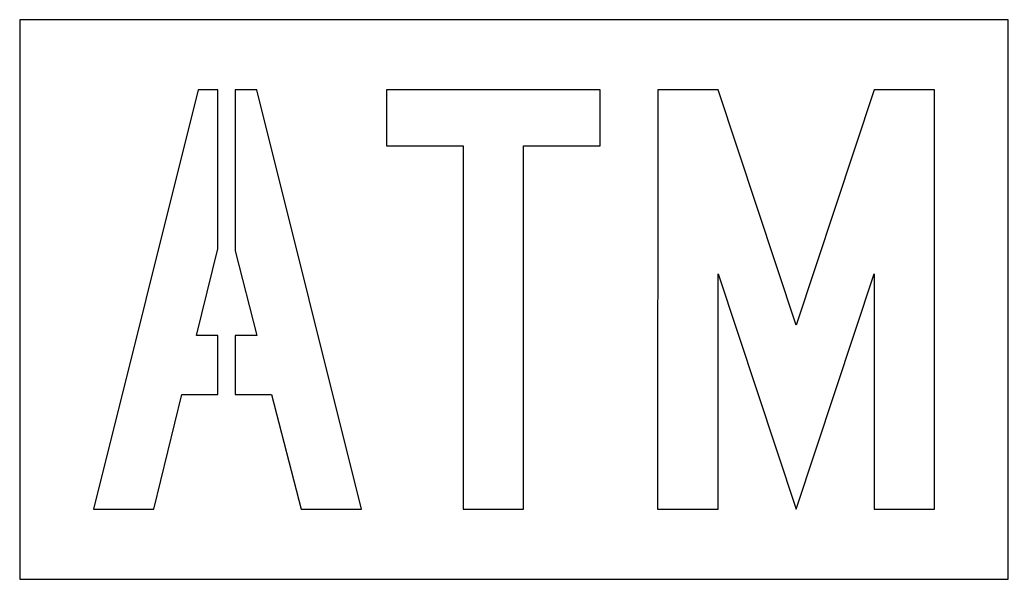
# Model space of a CAD drawing. Header units: inches. Extents: x 0 to 28.2, y 0 to 16.
import ezdxf

# ---------------------------------------------------------------- set-up
doc = ezdxf.new("R2010")
doc.units = ezdxf.units.IN
doc.layers.add('CUT', color=1, linetype='CONTINUOUS')
doc.layers.add('SHEET', color=8, linetype='CONTINUOUS')

msp = doc.modelspace()

# ---------------------------------------------------------------- linework, layer by layer
at = {"layer": 'CUT'}
for points in [[(2.104, 2.001), (3.831, 2.001), (4.629, 5.283), (5.657, 5.283), (5.657, 6.97), (5.051, 6.97), (5.657, 9.451), (5.657, 14), (5.094, 14)], [(6.157, 5.284), (7.197, 5.284), (8.04, 2.002), (9.763, 2), (6.777, 14), (6.157, 14), (6.157, 9.391), (6.776, 6.972), (6.157, 6.971)], [(10.484, 14), (10.485, 12.399), (12.672, 12.398), (12.673, 2), (14.398, 2.003), (14.398, 12.397), (16.588, 12.399), (16.585, 14)], [(18.23, 2), (19.956, 2.002), (19.956, 8.737), (22.187, 2.002), (24.419, 8.736), (24.419, 2.002), (26.146, 2), (26.146, 13.998), (24.419, 14), (22.188, 7.265), (19.956, 14), (18.232, 14)]]:
    msp.add_lwpolyline(points, close=True, dxfattribs=at)
at = {"layer": 'SHEET'}
msp.add_lwpolyline([(0, 0), (28.25, 0), (28.25, 16), (0, 16)], close=True, dxfattribs=at)

doc.saveas('drawing.dxf')
